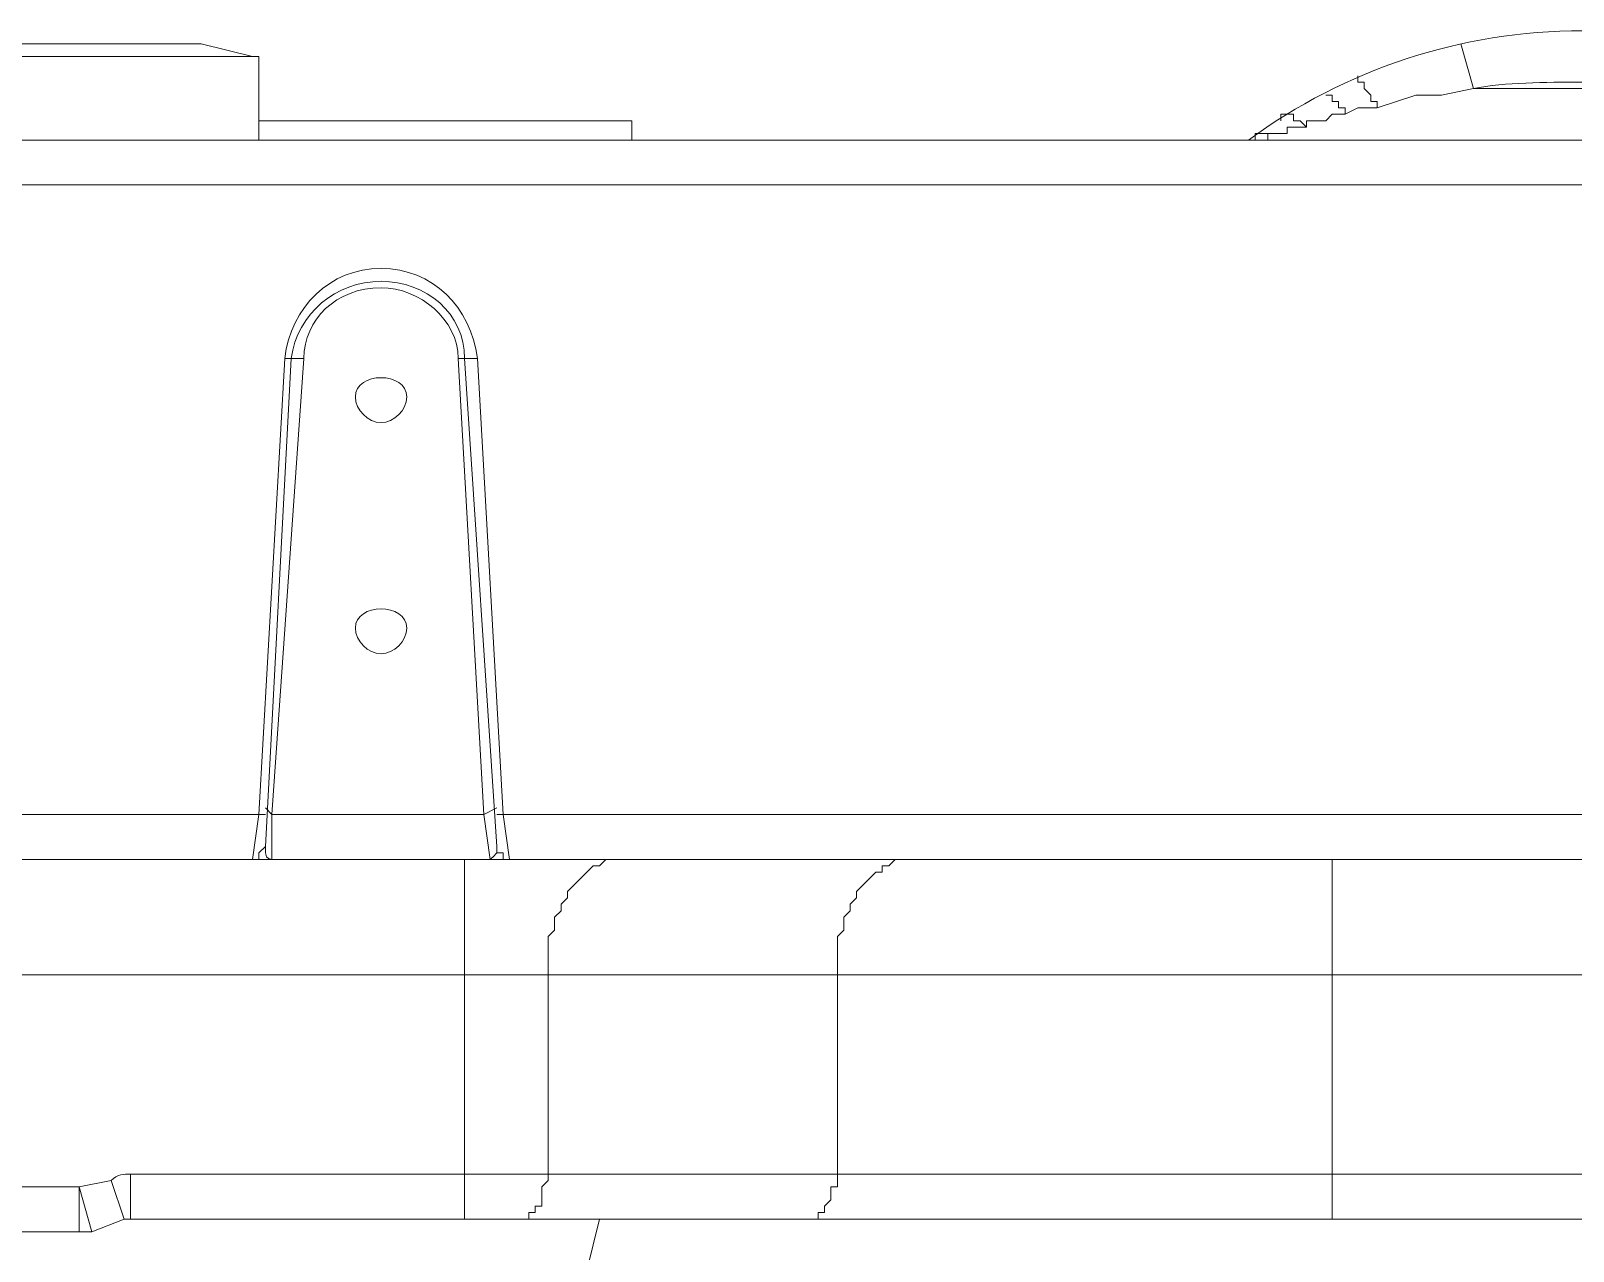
# Model space of a CAD drawing. Header units: millimetres. Extents: x 25083 to 52777, y 24772 to 45779.
# Drawn here: x 46741.4 to 46830.5, y 38760.3 to 38830.9 of the extents above; entities that cross this region are included whole.
import ezdxf

# ---------------------------------------------------------------- set-up
doc = ezdxf.new("R2010")
doc.units = ezdxf.units.MM

# ---------------------------------------------------------------- blocks, each defined once
blk = doc.blocks.new('zw$F4C5')
at = {"color": 7, "lineweight": 5}
for points in [[(640.966, 362.075), (627.597, 362.075)], [(643.937, 361.332), (640.966, 362.075)], [(713.752, 362.075), (714.495, 359.476)], [(643.937, 361.332), (624.254, 361.332)], [(643.937, 361.332), (644.308, 361.332)], [(644.308, 356.505), (644.308, 361.332)], [(708.924, 358.361), (708.924, 358.733), (708.553, 358.733), (708.553, 359.104), (708.182, 359.476), (708.182, 359.847), (707.81, 359.847), (707.81, 360.218)], [(714.495, 359.476), (712.638, 359.104), (711.152, 359.104), (708.924, 358.361)], [(809.563, 359.476), (714.495, 359.476)], [(707.068, 357.99), (707.068, 358.361), (706.696, 358.361), (706.696, 358.733), (706.325, 358.733), (706.325, 359.104), (705.953, 359.104)], [(708.924, 358.361), (707.81, 358.361), (707.068, 357.99)], [(649.136, 357.619), (644.308, 357.619)], [(644.308, 357.619), (647.279, 357.619)], [(647.279, 357.619), (644.308, 357.619)], [(644.308, 357.619), (647.65, 357.619)], [(647.279, 357.619), (654.706, 357.619)], [(652.106, 357.619), (647.279, 357.619)], [(647.65, 357.619), (655.82, 357.619)], [(652.106, 357.619), (649.136, 357.619)], [(655.82, 357.619), (652.106, 357.619)], [(665.847, 357.619), (652.106, 357.619)], [(654.706, 357.619), (655.82, 357.619)], [(655.82, 357.619), (660.276, 357.619)], [(660.276, 357.619), (665.847, 357.619)], [(665.847, 356.505), (665.847, 357.619)], [(703.354, 357.99), (704.097, 357.99), (704.097, 357.619), (704.468, 357.619), (704.839, 357.247)], [(703.354, 357.619), (703.354, 357.99)], [(707.068, 357.99), (706.325, 357.99), (705.953, 357.619), (704.839, 357.619)], [(704.839, 357.619), (704.839, 357.247)], [(355.019, 356.505), (967.019, 356.505)], [(702.611, 356.876), (701.869, 356.876), (701.869, 356.505)], [(702.611, 356.505), (702.611, 356.876)], [(702.611, 356.876), (702.983, 356.876)], [(702.983, 356.876), (703.725, 356.876), (703.725, 357.247), (704.839, 357.247)], [(528.444, 353.905), (967.019, 353.905)], [(644.308, 317.512), (645.793, 343.878)], [(644.679, 315.655), (646.165, 343.878)], [(646.907, 343.878), (645.051, 317.512)], [(645.793, 343.878), (646.907, 343.878)], [(657.305, 317.512), (655.82, 343.878)], [(655.82, 343.878), (656.934, 343.878)], [(658.048, 315.655), (656.191, 343.878)], [(656.934, 343.878), (658.42, 317.512)], [(644.308, 317.512), (596.774, 317.512)], [(644.308, 317.512), (643.937, 314.912)], [(644.679, 317.512), (644.308, 317.512)], [(645.051, 317.512), (644.679, 317.883)], [(645.051, 314.912), (645.051, 317.512)], [(657.305, 317.512), (645.051, 317.512)], [(658.048, 317.883), (657.305, 317.512)], [(657.677, 314.912), (657.305, 317.512)], [(658.42, 317.512), (658.048, 317.512)], [(754.973, 317.512), (658.42, 317.512)], [(658.791, 314.912), (658.42, 317.512)], [(643.937, 314.912), (644.308, 314.912), (644.308, 315.284), (644.679, 315.655)], [(658.048, 315.655), (658.048, 315.284), (658.42, 315.284), (658.42, 314.912), (658.791, 314.912)], [(602.716, 314.912), (753.859, 314.912)], [(656.191, 314.912), (656.191, 294.116)], [(661.019, 308.228), (661.019, 310.456), (661.39, 310.827), (661.39, 311.57), (661.762, 311.942), (661.762, 312.313), (662.133, 312.684), (662.133, 313.056), (663.619, 314.541), (663.99, 314.541), (664.361, 314.912), (665.475, 314.912)], [(682.186, 314.912), (681.072, 314.912), (680.701, 314.541), (680.33, 314.541), (680.33, 314.17), (679.958, 314.17), (678.844, 313.056), (678.844, 312.684), (678.473, 312.313), (678.473, 311.942), (678.102, 311.57), (678.102, 310.827), (677.73, 310.456), (677.73, 308.228)], [(706.325, 294.116), (706.325, 314.912)], [(614.599, 308.228), (732.691, 308.228)], [(661.019, 296.716), (661.019, 308.228)], [(677.73, 308.228), (677.73, 296.716)], [(633.91, 295.973), (613.856, 295.973)], [(633.91, 295.973), (635.767, 296.344)], [(633.91, 295.973), (633.91, 293.374)], [(634.653, 293.374), (633.91, 295.973)], [(635.767, 296.344), (636.509, 294.116)], [(636.881, 294.116), (636.881, 296.716)], [(730.463, 296.716), (636.881, 296.716)], [(659.162, 294.116), (659.905, 294.116), (659.905, 294.488), (660.276, 294.488), (660.276, 294.859), (660.648, 294.859), (660.648, 295.973), (661.019, 296.344), (661.019, 296.716)], [(677.73, 296.716), (677.73, 295.973), (677.359, 295.973), (677.359, 295.23), (676.987, 294.859), (676.987, 294.488), (676.616, 294.488), (676.616, 294.116), (675.873, 294.116)], [(634.653, 293.374), (636.509, 294.116)], [(636.881, 294.116), (730.092, 294.116)], [(663.99, 294.116), (663.247, 291.145)], [(612.742, 293.374), (633.91, 293.374)]]:
    blk.add_lwpolyline(points, dxfattribs=at)
for points in [[(720.808, 362.818), (713.752, 362.818), (707.068, 360.59), (701.497, 356.505)], [(720.808, 359.847), (718.58, 359.847), (716.352, 359.847), (714.495, 359.476)], [(651.364, 349.077), (648.393, 349.077), (646.165, 346.849), (645.793, 343.878)], [(656.934, 343.878), (656.563, 346.849), (654.335, 349.077), (651.364, 349.077)], [(651.364, 348.335), (648.764, 348.335), (646.536, 346.478), (646.165, 343.878)], [(651.364, 347.963), (648.764, 347.963), (646.907, 346.107), (646.907, 343.878)], [(656.191, 343.878), (656.191, 346.478), (653.963, 348.335), (651.364, 348.335)], [(655.82, 343.878), (655.82, 346.107), (653.592, 347.963), (651.364, 347.963)], [(644.679, 315.655), (644.679, 315.284), (644.679, 315.284), (644.679, 315.284)], [(658.048, 315.655), (658.048, 315.284), (658.048, 315.284), (658.048, 315.284)], [(644.679, 315.284), (644.679, 314.912), (645.051, 314.912), (645.051, 314.912)], [(658.048, 315.284), (657.677, 314.912), (657.677, 314.912), (657.677, 314.912)], [(636.881, 296.716), (636.509, 296.716), (636.138, 296.716), (635.767, 296.344)], [(636.881, 294.116), (636.881, 294.116), (636.509, 294.116), (636.509, 294.116)], [(633.91, 293.374), (634.281, 293.374), (634.281, 293.374), (634.653, 293.374)]]:
    blk.add_open_spline(points, degree=3, dxfattribs=at)
for points in [[(652.849, 341.65), (652.849, 342.393), (652.106, 342.764), (651.364, 342.764), (650.621, 342.764), (649.878, 342.393), (649.878, 341.65), (649.878, 340.908), (650.621, 340.165), (651.364, 340.165), (652.106, 340.165), (652.849, 340.908), (652.849, 341.65)], [(652.849, 328.281), (652.849, 329.024), (652.106, 329.395), (651.364, 329.395), (650.621, 329.395), (649.878, 329.024), (649.878, 328.281), (649.878, 327.539), (650.621, 326.796), (651.364, 326.796), (652.106, 326.796), (652.849, 327.539), (652.849, 328.281)]]:
    blk.add_open_spline(points, degree=3, knots=[0, 0, 0, 0, 1, 1, 1, 2, 2, 2, 3, 3, 3, 4, 4, 4, 4], dxfattribs=at)

msp = doc.modelspace()

# ---------------------------------------------------------------- block references
msp.add_blockref('zw$F4C5', (46110.278, 38468.039))

doc.saveas('drawing.dxf')
